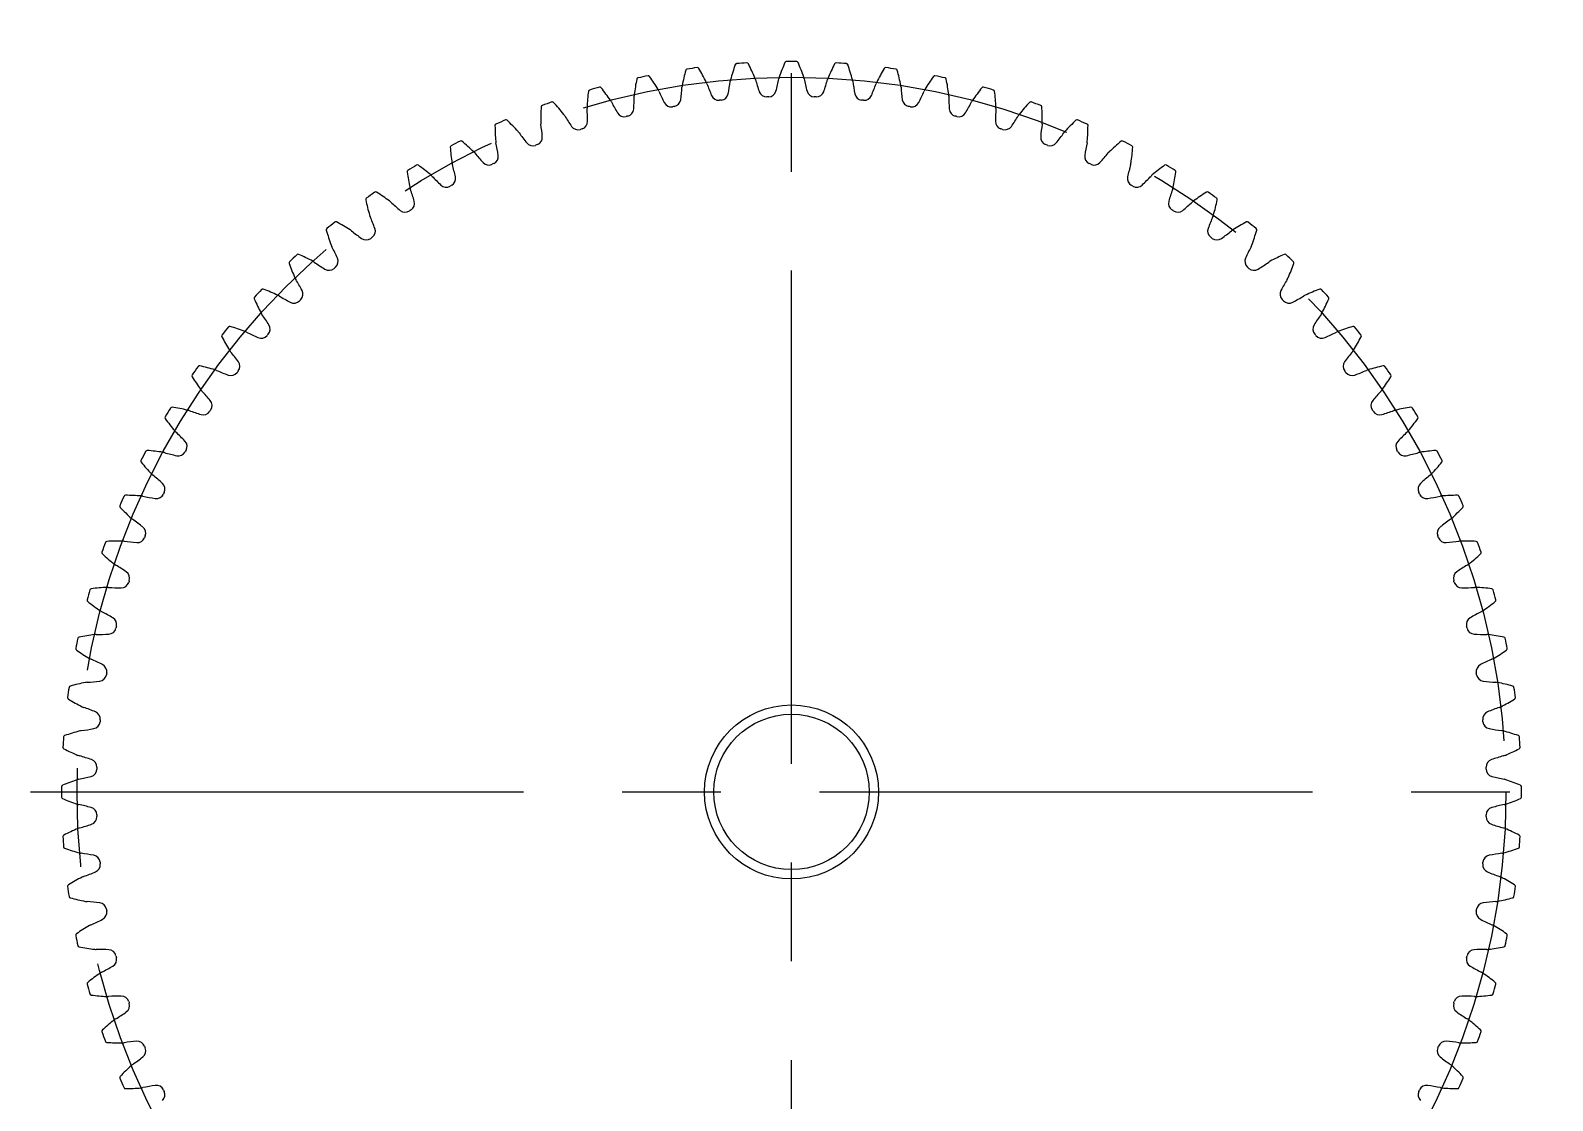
# Model space of a CAD drawing. Extents: x -1 to 97, y -13 to 72.
# Drawn here: x -1 to 48, y 23.57 to 58 of the extents above; entities that cross this region are included whole.
import ezdxf

# ---------------------------------------------------------------- set-up
doc = ezdxf.new("R2010")
doc.units = 0
doc.header["$LTSCALE"] = 0.5
doc.linetypes.add('CENTER', pattern=[50.8, 31.75, -6.35, 6.35, -6.35])
doc.layers.add('MSM_CENTER', color=1, linetype='CENTER')
doc.layers.add('MSM_CONTINUOUS', color=7, linetype='CONTINUOUS')

msp = doc.modelspace()

# ---------------------------------------------------------------- linework, layer by layer
at = {"layer": 'MSM_CENTER'}
for p, q in [((23.5, 9), (23.5, 58)), ((-1, 33.5), (48, 33.5))]:
    msp.add_line(p, q, dxfattribs=at)
msp.add_circle((23.5, 33.5), 23, dxfattribs=at)
at = {"layer": 'MSM_CONTINUOUS'}
for radius in [2.8, 2.5]:
    msp.add_circle((23.5, 33.5), radius, dxfattribs=at)
for centre, radius, start, end in [((28.941, 54.418), 7.667, 161.1134, 164.8913), ((21.734, 56.883), 0.05, 94.3191, 161.1134), ((23.5, 33.5), 23.5, 93.507, 94.3191), ((22.066, 56.906), 0.05, 26.7127, 93.507), ((15.262, 53.482), 7.667, 22.9348, 26.7127), ((30.355, 53.998), 7.667, 157.2003, 160.9783), ((23.334, 56.949), 0.05, 90.4061, 157.2003), ((23.5, 33.5), 23.5, 89.5939, 90.4061), ((23.666, 56.949), 0.05, 22.7997, 89.5939), ((16.645, 53.998), 7.667, 19.0217, 22.7997), ((31.738, 53.482), 7.667, 153.2873, 157.0652), ((24.934, 56.906), 0.05, 86.493, 153.2873), ((23.5, 33.5), 23.5, 85.6809, 86.493), ((25.266, 56.883), 0.05, 18.8866, 85.6809), ((18.059, 54.418), 7.667, 15.1087, 18.8866), ((26.042, 54.964), 7.667, 168.9395, 172.7174), ((18.566, 56.425), 0.05, 102.1452, 168.9395), ((23.5, 33.5), 23.5, 101.3331, 102.1452), ((18.892, 56.493), 0.05, 34.5388, 101.3331), ((12.618, 52.174), 7.667, 30.7609, 34.5388), ((27.5, 54.74), 7.667, 165.0264, 168.8043), ((20.142, 56.708), 0.05, 98.2322, 165.0264), ((23.5, 33.5), 23.5, 97.42, 98.2322), ((20.472, 56.754), 0.05, 30.6258, 97.42), ((13.917, 52.873), 7.667, 26.8478, 30.6258), ((14.516, 57.319), 7.077, 348.9398, 352.2438), ((21.94, 56.308), 0.415, 164.8911, 172.2436), ((21.94, 56.308), 0.415, 15.5825, 22.935), ((29.157, 58.321), 7.077, 195.5823, 198.8863), ((16.163, 57.877), 7.077, 345.0268, 348.3307), ((23.5, 56.361), 0.415, 160.9781, 168.3306), ((23.5, 56.361), 0.415, 11.6694, 19.0219), ((30.837, 57.877), 7.077, 191.6693, 194.9732), ((17.843, 58.321), 7.077, 341.1137, 344.4177), ((25.06, 56.308), 0.415, 157.0651, 164.4175), ((25.06, 56.308), 0.415, 7.7564, 15.1089), ((32.484, 57.319), 7.077, 187.7562, 191.0602), ((33.083, 52.873), 7.667, 149.3742, 153.1522), ((26.528, 56.754), 0.05, 82.5804, 149.3742), ((23.5, 33.5), 23.5, 81.7678, 82.58), ((26.858, 56.708), 0.05, 14.9736, 81.7678), ((19.5, 54.74), 7.667, 11.1957, 14.9736), ((34.382, 52.174), 7.667, 145.4612, 149.2391), ((28.108, 56.493), 0.05, 78.6669, 145.4612), ((23.5, 33.5), 23.5, 77.8548, 78.6669), ((28.434, 56.425), 0.05, 11.0605, 77.8548), ((20.958, 54.964), 7.667, 7.2826, 11.0605), ((24.571, 55.087), 7.667, 172.8525, 176.6304), ((17.013, 56.035), 0.05, 106.0582, 172.8525), ((23.5, 33.5), 23.5, 105.2461, 106.0582), ((17.333, 56.125), 0.05, 38.4518, 105.2461), ((11.369, 51.388), 7.667, 34.6739, 38.4518), ((11.356, 55.874), 7.077, 356.7659, 0.0699), ((18.849, 55.883), 0.415, 172.7172, 180.0697), ((18.849, 55.883), 0.415, 23.4085, 30.761), ((25.724, 58.86), 7.077, 203.4084, 206.7123), ((12.912, 56.651), 7.077, 352.8529, 356.1568), ((20.387, 56.148), 0.415, 168.8042, 176.1567), ((20.387, 56.148), 0.415, 19.4955, 26.848), ((27.45, 58.649), 7.077, 199.4953, 202.7993), ((21.156, 56.003), 0.25, 202.7993, 275.9459), ((21.216, 56.009), 0.25, 275.7932, 348.9398), ((22.697, 56.111), 0.25, 198.8863, 272.0329), ((23.5, 33.5), 22.375, 91.8802, 92.0329), ((22.758, 56.113), 0.25, 271.8801, 345.0268), ((24.242, 56.113), 0.25, 194.9732, 268.1198), ((23.5, 33.5), 22.375, 87.9671, 88.1198), ((24.303, 56.111), 0.25, 267.9672, 341.1137), ((25.784, 56.009), 0.25, 191.0602, 264.2068), ((25.844, 56.003), 0.25, 264.0541, 337.2007), ((19.55, 58.649), 7.077, 337.2007, 340.5047), ((26.613, 56.148), 0.415, 153.152, 160.5045), ((26.613, 56.148), 0.415, 3.8433, 11.1958), ((34.088, 56.651), 7.077, 183.8432, 187.1471), ((21.276, 58.86), 7.077, 333.2877, 336.5916), ((28.151, 55.883), 0.415, 149.239, 156.5915), ((28.151, 55.883), 0.415, 359.9303, 7.2828), ((35.644, 55.874), 7.077, 179.9301, 183.2341), ((35.631, 51.388), 7.667, 141.5482, 145.3261), ((29.667, 56.125), 0.05, 74.7539, 141.5482), ((23.5, 33.5), 23.5, 73.9418, 74.7539), ((29.987, 56.035), 0.05, 7.1475, 73.9418), ((22.429, 55.087), 7.667, 3.3696, 7.1475), ((23.095, 55.11), 7.667, 176.7656, 180.5435), ((15.491, 55.54), 0.05, 109.9717, 176.7655), ((23.5, 33.5), 23.5, 109.1592, 109.9713), ((15.804, 55.651), 0.05, 42.3649, 109.1592), ((10.176, 50.519), 7.667, 38.587, 42.3649), ((17.332, 55.514), 0.415, 176.6303, 183.9828), ((9.858, 54.993), 7.077, 0.679, 3.9829), ((17.332, 55.514), 0.415, 27.3216, 34.6741), ((23.989, 58.952), 7.077, 207.3214, 210.6254), ((18.173, 55.489), 0.25, 283.6193, 356.7659), ((19.626, 55.791), 0.25, 206.7123, 279.859), ((23.5, 33.5), 22.375, 99.7062, 99.859), ((19.685, 55.801), 0.25, 279.7063, 352.8529), ((23.5, 33.5), 22.375, 95.7932, 95.9459), ((23.5, 33.5), 22.375, 84.0541, 84.2068), ((27.315, 55.801), 0.25, 187.1471, 260.2938), ((23.5, 33.5), 22.375, 80.141, 80.2938), ((27.374, 55.791), 0.25, 260.1411, 333.2877), ((28.827, 55.489), 0.25, 183.2341, 256.3807), ((23.011, 58.952), 7.077, 329.3746, 332.6786), ((29.668, 55.514), 0.415, 145.3259, 152.6784), ((37.142, 54.993), 7.077, 176.0171, 179.321), ((29.668, 55.514), 0.415, 356.0172, 3.3697), ((36.824, 50.519), 7.667, 137.6351, 141.413), ((31.196, 55.651), 0.05, 70.8408, 137.6351), ((23.5, 33.5), 23.5, 70.0287, 70.8408), ((31.509, 55.54), 0.05, 3.2344, 70.0287), ((23.905, 55.11), 7.667, 359.4565, 3.2344), ((14.005, 54.942), 0.05, 113.8847, 180.6786), ((21.621, 55.032), 7.667, 180.6786, 184.4565), ((23.5, 33.5), 23.5, 113.0722, 113.8843), ((14.31, 55.074), 0.05, 46.2779, 113.0722), ((9.046, 49.57), 7.667, 42.5, 46.2779), ((15.844, 55.041), 0.415, 180.5433, 187.8958), ((8.423, 54.012), 7.077, 4.592, 7.896), ((15.844, 55.041), 0.415, 31.2346, 38.5871), ((22.251, 58.926), 7.077, 211.2345, 214.5384), ((16.627, 55.056), 0.25, 214.5384, 287.6851), ((16.684, 55.074), 0.25, 287.5323, 0.679), ((18.114, 55.475), 0.25, 210.6254, 283.772), ((23.5, 33.5), 22.375, 103.6193, 103.772), ((23.5, 33.5), 22.375, 76.228, 76.3807), ((28.886, 55.475), 0.25, 256.228, 329.3746), ((30.316, 55.074), 0.25, 179.321, 252.4677), ((30.373, 55.056), 0.25, 252.315, 325.4616), ((24.749, 58.926), 7.077, 325.4616, 328.7655), ((31.156, 55.041), 0.415, 141.4129, 148.7654), ((38.577, 54.012), 7.077, 172.104, 175.408), ((31.156, 55.041), 0.415, 352.1042, 359.4567), ((37.954, 49.57), 7.667, 133.7221, 137.5), ((32.69, 55.074), 0.05, 66.9278, 133.7221), ((23.5, 33.5), 23.5, 66.1157, 66.9278), ((32.995, 54.942), 0.05, 359.3214, 66.1157), ((25.379, 55.032), 7.667, 355.5435, 359.3214), ((23.5, 33.5), 23.5, 116.9852, 117.7974), ((12.859, 54.397), 0.05, 50.191, 116.9852), ((7.983, 48.546), 7.667, 46.413, 50.191), ((14.392, 54.469), 0.415, 184.4564, 191.8088), ((14.392, 54.469), 0.415, 35.1477, 42.5002), ((20.518, 58.782), 7.077, 215.1475, 218.4515), ((15.228, 54.559), 0.25, 291.4454, 4.592), ((23.5, 33.5), 22.375, 107.5323, 107.6851), ((23.5, 33.5), 22.375, 72.3149, 72.4677), ((31.772, 54.559), 0.25, 175.408, 248.5546), ((26.482, 58.782), 7.077, 321.5485, 324.8525), ((32.608, 54.469), 0.415, 137.4998, 144.8523), ((32.608, 54.469), 0.415, 348.1912, 355.5436), ((39.017, 48.546), 7.667, 129.809, 133.587), ((34.141, 54.397), 0.05, 63.0148, 129.809), ((23.5, 33.5), 23.5, 62.2026, 63.0148), ((12.564, 54.244), 0.05, 117.797, 184.5916), ((20.156, 54.854), 7.667, 184.5916, 188.3696), ((12.982, 53.798), 0.415, 39.0607, 46.4132), ((18.8, 58.519), 7.077, 219.0606, 222.3645), ((13.81, 53.945), 0.25, 295.3584, 8.5051), ((7.058, 52.935), 7.077, 8.5051, 11.809), ((15.172, 54.536), 0.25, 218.4515, 291.5981), ((23.5, 33.5), 22.375, 111.4454, 111.5981), ((23.5, 33.5), 22.375, 68.4019, 68.5546), ((31.828, 54.536), 0.25, 248.4019, 321.5485), ((33.19, 53.945), 0.25, 171.4949, 244.6416), ((39.942, 52.935), 7.077, 168.191, 171.4949), ((28.2, 58.519), 7.077, 317.6355, 320.9394), ((34.018, 53.798), 0.415, 133.5868, 140.9393), ((26.844, 54.854), 7.667, 351.6304, 355.4084), ((34.436, 54.244), 0.05, 355.4084, 62.2026), ((11.174, 53.449), 0.05, 121.71, 188.5047), ((18.707, 54.576), 7.667, 188.5047, 192.2826), ((23.5, 33.5), 23.5, 120.8983, 121.7104), ((11.458, 53.622), 0.05, 54.104, 120.8983), ((6.992, 47.452), 7.667, 50.3261, 54.104), ((12.982, 53.798), 0.415, 188.3694, 195.7219), ((5.77, 51.768), 7.077, 12.4181, 15.722), ((13.756, 53.919), 0.25, 222.3645, 295.5112), ((23.5, 33.5), 22.375, 115.3584, 115.5112), ((23.5, 33.5), 22.375, 64.4888, 64.6416), ((33.244, 53.919), 0.25, 244.4889, 317.6355), ((41.23, 51.768), 7.077, 164.278, 167.5819), ((34.018, 53.798), 0.415, 344.2781, 351.6306), ((40.008, 47.452), 7.667, 125.896, 129.6739), ((35.542, 53.622), 0.05, 59.1017, 125.896), ((23.5, 33.5), 23.5, 58.2896, 59.1017), ((28.293, 54.576), 7.667, 347.7174, 351.4953), ((35.826, 53.449), 0.05, 351.4953, 58.2896), ((11.622, 53.033), 0.415, 192.2824, 199.6349), ((11.622, 53.033), 0.415, 42.9738, 50.3263), ((17.104, 58.14), 7.077, 222.9736, 226.2776), ((12.385, 53.207), 0.25, 226.2776, 299.4242), ((23.5, 33.5), 22.375, 119.2715, 119.4242), ((12.438, 53.236), 0.25, 299.2715, 12.4181), ((34.562, 53.236), 0.25, 167.5819, 240.7285), ((23.5, 33.5), 22.375, 60.5758, 60.7285), ((34.615, 53.207), 0.25, 240.5759, 313.7224), ((29.896, 58.14), 7.077, 313.7224, 317.0264), ((35.378, 53.033), 0.415, 129.6738, 137.0262), ((35.378, 53.033), 0.415, 340.3651, 347.7176), ((9.841, 52.562), 0.05, 125.6231, 192.4177), ((17.28, 54.199), 7.667, 192.4177, 196.1957), ((23.5, 33.5), 23.5, 124.8113, 125.6235), ((10.113, 52.753), 0.05, 58.0171, 124.8113), ((6.079, 46.293), 7.667, 54.2391, 58.0171), ((10.316, 52.177), 0.415, 46.8868, 54.2393), ((15.437, 57.646), 7.077, 226.8866, 230.1906), ((4.565, 50.515), 7.077, 16.3311, 19.6351), ((11.117, 52.435), 0.25, 303.1845, 16.3311), ((35.883, 52.435), 0.25, 163.6689, 236.8155), ((42.435, 50.515), 7.077, 160.3649, 163.6689), ((31.563, 57.646), 7.077, 309.8094, 313.1134), ((36.684, 52.177), 0.415, 125.7607, 133.1132), ((40.921, 46.293), 7.667, 121.9829, 125.7609), ((36.887, 52.753), 0.05, 55.1887, 121.9829), ((23.5, 33.5), 23.5, 54.3765, 55.1887), ((29.72, 54.199), 7.667, 343.8043, 347.5823), ((37.159, 52.562), 0.05, 347.5823, 54.3765), ((10.316, 52.177), 0.415, 196.1955, 203.548), ((3.448, 49.184), 7.077, 20.2442, 23.5481), ((11.066, 52.402), 0.25, 230.1906, 303.3372), ((23.5, 33.5), 22.375, 123.1845, 123.3372), ((23.5, 33.5), 22.375, 56.6628, 56.8155), ((35.934, 52.402), 0.25, 236.6628, 309.8094), ((43.552, 49.184), 7.077, 156.4519, 159.7558), ((36.684, 52.177), 0.415, 336.452, 343.8045), ((8.572, 51.585), 0.05, 129.5369, 196.3308), ((15.882, 53.727), 7.667, 196.3308, 200.1087), ((23.5, 33.5), 23.5, 128.7244, 129.5365), ((8.83, 51.795), 0.05, 61.9301, 128.7244), ((5.246, 45.074), 7.667, 58.1522, 61.9301), ((9.073, 51.234), 0.415, 50.7999, 58.1523), ((13.808, 57.04), 7.077, 230.7997, 234.1036), ((9.853, 51.546), 0.25, 307.0976, 20.2442), ((37.147, 51.546), 0.25, 159.7558, 232.9025), ((33.192, 57.04), 7.077, 305.8964, 309.2003), ((37.927, 51.234), 0.415, 121.8477, 129.2001), ((41.754, 45.074), 7.667, 118.0699, 121.8478), ((38.17, 51.795), 0.05, 51.2756, 118.0699), ((23.5, 33.5), 23.5, 50.4635, 51.2756), ((31.118, 53.727), 7.667, 339.8913, 343.6692), ((38.428, 51.585), 0.05, 343.6692, 50.4635), ((9.073, 51.234), 0.415, 200.1085, 207.461), ((2.424, 47.779), 7.077, 24.1572, 27.4612), ((9.805, 51.509), 0.25, 234.1036, 307.2503), ((23.5, 33.5), 22.375, 127.0975, 127.2503), ((23.5, 33.5), 22.375, 52.7497, 52.9025), ((37.195, 51.509), 0.25, 232.7498, 305.8964), ((44.576, 47.779), 7.077, 152.5388, 155.8428), ((37.927, 51.234), 0.415, 332.539, 339.8915), ((7.373, 50.524), 0.05, 133.4499, 200.2438), ((14.519, 53.16), 7.667, 200.2438, 204.0217), ((23.5, 33.5), 23.5, 132.6374, 133.4495), ((7.616, 50.751), 0.05, 65.8431, 132.6374), ((4.499, 43.801), 7.667, 62.0652, 65.8431), ((7.896, 50.208), 0.415, 54.7129, 62.0654), ((12.224, 56.324), 7.077, 234.7127, 238.0167), ((8.654, 50.573), 0.25, 311.0106, 24.1572), ((38.346, 50.573), 0.25, 155.8428, 228.9894), ((34.776, 56.324), 7.077, 301.9833, 305.2873), ((39.104, 50.208), 0.415, 117.9346, 125.2871), ((42.501, 43.801), 7.667, 114.1569, 117.9348), ((39.384, 50.751), 0.05, 47.3626, 114.1569), ((23.5, 33.5), 23.5, 46.5505, 47.3626), ((32.481, 53.16), 7.667, 335.9783, 339.7562), ((39.627, 50.524), 0.05, 339.7562, 46.5505), ((7.896, 50.208), 0.415, 204.0216, 211.3741), ((1.499, 46.307), 7.077, 28.0703, 31.3742), ((8.608, 50.533), 0.25, 238.0167, 311.1633), ((23.5, 33.5), 22.375, 131.0106, 131.1633), ((23.5, 33.5), 22.375, 48.8367, 48.9894), ((38.392, 50.533), 0.25, 228.8367, 301.9833), ((45.501, 46.307), 7.077, 148.6258, 151.9297), ((39.104, 50.208), 0.415, 328.6259, 335.9784), ((23.5, 33.5), 23.5, 136.5505, 137.3626), ((6.476, 49.627), 0.05, 69.7562, 136.5505), ((3.84, 42.481), 7.667, 65.9783, 69.7562), ((7.523, 49.52), 0.25, 314.9236, 28.0703), ((39.477, 49.52), 0.25, 151.9297, 225.0764), ((43.16, 42.481), 7.667, 110.2438, 114.0217), ((40.524, 49.627), 0.05, 43.4495, 110.2438), ((23.5, 33.5), 23.5, 42.6374, 43.4495), ((6.249, 49.384), 0.05, 137.363, 204.1569), ((13.199, 52.501), 7.667, 204.1569, 207.9348), ((6.792, 49.104), 0.415, 58.6259, 65.9784), ((10.693, 55.501), 7.077, 238.6258, 241.9297), ((7.48, 49.477), 0.25, 241.9297, 315.0764), ((23.5, 33.5), 22.375, 134.9236, 135.0764), ((23.5, 33.5), 22.375, 44.9236, 45.0764), ((39.52, 49.477), 0.25, 224.9237, 298.0703), ((36.307, 55.501), 7.077, 298.0703, 301.3742), ((40.208, 49.104), 0.415, 114.0216, 121.3741), ((33.801, 52.501), 7.667, 332.0652, 335.8431), ((40.751, 49.384), 0.05, 335.8431, 42.6374), ((6.792, 49.104), 0.415, 207.9346, 215.2871), ((0.676, 44.776), 7.077, 31.9833, 35.2873), ((6.467, 48.392), 0.25, 318.8367, 31.9833), ((40.533, 48.392), 0.25, 148.0167, 221.1633), ((46.324, 44.776), 7.077, 144.7127, 148.0167), ((40.208, 49.104), 0.415, 324.7129, 332.0654), ((5.205, 48.17), 0.05, 141.2752, 208.0699), ((11.926, 51.754), 7.667, 208.0699, 211.8478), ((23.5, 33.5), 23.5, 140.4635, 141.2756), ((5.415, 48.428), 0.05, 73.6692, 140.4635), ((3.273, 41.118), 7.667, 69.8913, 73.6692), ((5.766, 47.927), 0.415, 62.539, 69.8915), ((9.221, 54.576), 7.077, 242.5388, 245.8428), ((6.427, 48.346), 0.25, 245.8428, 318.9894), ((23.5, 33.5), 22.375, 138.8367, 138.9894), ((23.5, 33.5), 22.375, 41.0106, 41.1633), ((40.573, 48.346), 0.25, 221.0106, 294.1572), ((37.779, 54.576), 7.077, 294.1572, 297.4612), ((41.234, 47.927), 0.415, 110.1085, 117.461), ((43.727, 41.118), 7.667, 106.3308, 110.1087), ((41.585, 48.428), 0.05, 39.5365, 106.3308), ((35.074, 51.754), 7.667, 328.1522, 331.9301), ((23.5, 33.5), 23.5, 38.7244, 39.5365), ((41.795, 48.17), 0.05, 331.9301, 38.7244), ((5.766, 47.927), 0.415, 211.8477, 219.2001), ((-0.04, 43.192), 7.077, 35.8964, 39.2003), ((47.04, 43.192), 7.077, 140.7997, 144.1036), ((41.234, 47.927), 0.415, 320.7999, 328.1523), ((23.5, 33.5), 23.5, 144.3765, 145.1887), ((4.438, 47.159), 0.05, 77.5823, 144.3765), ((2.801, 39.72), 7.667, 73.8043, 77.5823), ((4.823, 46.684), 0.415, 66.452, 73.8045), ((7.816, 53.552), 7.077, 246.4519, 249.7558), ((23.5, 33.5), 22.375, 142.7497, 142.9025), ((5.491, 47.195), 0.25, 322.7497, 35.8964), ((41.509, 47.195), 0.25, 144.1036, 217.2503), ((23.5, 33.5), 22.375, 37.0975, 37.2503), ((39.184, 53.552), 7.077, 290.2442, 293.5481), ((42.177, 46.684), 0.415, 106.1955, 113.548), ((44.199, 39.72), 7.667, 102.4177, 106.1957), ((42.562, 47.159), 0.05, 35.6235, 102.4177), ((23.5, 33.5), 23.5, 34.8113, 35.6235), ((4.247, 46.887), 0.05, 145.1891, 211.9829), ((10.707, 50.921), 7.667, 211.9829, 215.7609), ((5.454, 47.147), 0.25, 249.7558, 322.9025), ((41.546, 47.147), 0.25, 217.0976, 290.2442), ((36.293, 50.921), 7.667, 324.2391, 328.0171), ((42.753, 46.887), 0.05, 328.0171, 34.8113), ((4.823, 46.684), 0.415, 215.7607, 223.1132), ((-0.646, 41.563), 7.077, 39.8094, 43.1134), ((4.598, 45.934), 0.25, 326.6627, 39.8094), ((42.402, 45.934), 0.25, 140.1906, 213.3372), ((47.646, 41.563), 7.077, 136.8866, 140.1906), ((42.177, 46.684), 0.415, 316.8868, 324.2393), ((23.5, 33.5), 23.5, 148.2896, 149.1017), ((3.551, 45.826), 0.05, 81.4953, 148.2896), ((2.424, 38.293), 7.667, 77.7174, 81.4953), ((3.967, 45.378), 0.415, 70.3651, 77.7176), ((6.485, 52.435), 7.077, 250.3649, 253.6689), ((4.565, 45.883), 0.25, 253.6689, 326.8155), ((23.5, 33.5), 22.375, 146.6628, 146.8155), ((23.5, 33.5), 22.375, 33.1845, 33.3372), ((42.435, 45.883), 0.25, 213.1845, 286.3311), ((40.515, 52.435), 7.077, 286.3311, 289.6351), ((43.033, 45.378), 0.415, 102.2824, 109.6349), ((44.576, 38.293), 7.667, 98.5047, 102.2826), ((43.449, 45.826), 0.05, 31.7104, 98.5047), ((23.5, 33.5), 23.5, 30.8983, 31.7104), ((3.378, 45.542), 0.05, 149.1017, 215.896), ((9.548, 50.008), 7.667, 215.896, 219.6739), ((3.967, 45.378), 0.415, 219.6738, 227.0262), ((43.033, 45.378), 0.415, 312.9738, 320.3262), ((37.452, 50.008), 7.667, 320.3261, 324.104), ((43.622, 45.542), 0.05, 324.104, 30.8983), ((-1.14, 39.896), 7.077, 43.7224, 47.0264), ((3.793, 44.615), 0.25, 330.5758, 43.7224), ((43.207, 44.615), 0.25, 136.2776, 209.4242), ((48.14, 39.896), 7.077, 132.9736, 136.2776), ((2.603, 44.141), 0.05, 153.0148, 219.809), ((23.5, 33.5), 23.5, 152.2026, 153.0148), ((8.454, 49.017), 7.667, 219.809, 223.587), ((2.756, 44.436), 0.05, 85.4084, 152.2026), ((2.146, 36.844), 7.667, 81.6304, 85.4084), ((3.202, 44.018), 0.415, 74.2781, 81.6306), ((5.232, 51.23), 7.077, 254.278, 257.5819), ((3.764, 44.562), 0.25, 257.5819, 330.7285), ((23.5, 33.5), 22.375, 150.5758, 150.7285), ((23.5, 33.5), 22.375, 29.2715, 29.4242), ((43.236, 44.562), 0.25, 209.2715, 282.4181), ((41.768, 51.23), 7.077, 282.4181, 285.722), ((43.798, 44.018), 0.415, 98.3694, 105.7219), ((44.854, 36.844), 7.667, 94.5916, 98.3696), ((38.546, 49.017), 7.667, 316.413, 320.191), ((44.244, 44.436), 0.05, 27.7974, 94.5916), ((23.5, 33.5), 23.5, 26.9852, 27.7974), ((44.397, 44.141), 0.05, 320.191, 26.9852), ((3.202, 44.018), 0.415, 223.5868, 230.9393), ((-1.519, 38.2), 7.077, 47.6355, 50.9394), ((48.519, 38.2), 7.077, 129.0606, 132.3645), ((43.798, 44.018), 0.415, 309.0607, 316.4132), ((3.081, 43.244), 0.25, 334.4889, 47.6355), ((23.5, 33.5), 22.375, 154.4888, 154.6416), ((43.919, 43.244), 0.25, 132.3645, 205.5112), ((23.5, 33.5), 22.375, 25.3584, 25.5112), ((1.926, 42.69), 0.05, 156.9278, 223.7221), ((23.5, 33.5), 23.5, 156.1157, 156.9278), ((7.43, 47.954), 7.667, 223.7221, 227.5), ((2.058, 42.995), 0.05, 89.3214, 156.1157), ((1.968, 35.379), 7.667, 85.5435, 89.3214), ((2.531, 42.608), 0.415, 78.1912, 85.5436), ((4.065, 49.942), 7.077, 258.191, 261.4949), ((3.055, 43.19), 0.25, 261.4949, 334.6416), ((43.945, 43.19), 0.25, 205.3585, 278.5051), ((42.935, 49.942), 7.077, 278.5051, 281.809), ((44.469, 42.608), 0.415, 94.4564, 101.8088), ((45.032, 35.379), 7.667, 90.6786, 94.4565), ((39.57, 47.954), 7.667, 312.5, 316.2779), ((44.942, 42.995), 0.05, 23.8847, 90.6786), ((23.5, 33.5), 23.5, 23.0722, 23.8843), ((45.074, 42.69), 0.05, 316.2779, 23.0722), ((2.531, 42.608), 0.415, 227.4998, 234.8523), ((-1.782, 36.482), 7.077, 51.5485, 54.8525), ((48.782, 36.482), 7.077, 125.1475, 128.4515), ((44.469, 42.608), 0.415, 305.1477, 312.5002), ((2.441, 41.772), 0.25, 265.408, 338.5546), ((2.464, 41.828), 0.25, 338.4019, 51.5485), ((23.5, 33.5), 22.375, 158.4019, 158.5546), ((44.536, 41.828), 0.25, 128.4515, 201.5981), ((23.5, 33.5), 22.375, 21.4454, 21.5981), ((44.559, 41.772), 0.25, 201.4454, 274.592), ((1.349, 41.196), 0.05, 160.8408, 227.6351), ((23.5, 33.5), 23.5, 160.0287, 160.8408), ((1.46, 41.509), 0.05, 93.2344, 160.0287), ((1.89, 33.905), 7.667, 89.4565, 93.2344), ((1.959, 41.156), 0.415, 82.1042, 89.4567), ((2.988, 48.577), 7.077, 262.104, 265.408), ((44.012, 48.577), 7.077, 274.592, 277.896), ((45.041, 41.156), 0.415, 90.5433, 97.8958), ((45.11, 33.905), 7.667, 86.7656, 90.5435), ((45.54, 41.509), 0.05, 19.9713, 86.7656), ((23.5, 33.5), 23.5, 19.1592, 19.9713), ((45.651, 41.196), 0.05, 312.3649, 19.1592), ((6.481, 46.824), 7.667, 227.6351, 231.413), ((1.959, 41.156), 0.415, 231.4129, 238.7654), ((-1.926, 34.749), 7.077, 55.4616, 58.7655), ((48.926, 34.749), 7.077, 121.2345, 124.5384), ((45.041, 41.156), 0.415, 301.2346, 308.5871), ((40.519, 46.824), 7.667, 308.587, 312.3649), ((1.926, 40.316), 0.25, 269.321, 342.4677), ((1.944, 40.373), 0.25, 342.315, 55.4616), ((23.5, 33.5), 22.375, 162.3149, 162.4677), ((45.056, 40.373), 0.25, 124.5384, 197.6851), ((23.5, 33.5), 22.375, 17.5323, 17.6851), ((45.074, 40.316), 0.25, 197.5324, 270.679), ((23.5, 33.5), 23.5, 163.9418, 164.7539), ((0.965, 39.987), 0.05, 97.1475, 163.9418), ((1.913, 32.429), 7.667, 93.3696, 97.1475), ((1.486, 39.668), 0.415, 86.0172, 93.3697), ((2.007, 47.142), 7.077, 266.0171, 269.321), ((44.993, 47.142), 7.077, 270.679, 273.9829), ((45.514, 39.668), 0.415, 86.6303, 93.9828), ((45.087, 32.429), 7.667, 82.8525, 86.6304), ((46.035, 39.987), 0.05, 16.0582, 82.8525), ((23.5, 33.5), 23.5, 15.2461, 16.0582), ((0.875, 39.667), 0.05, 164.7539, 231.5482), ((5.612, 45.631), 7.667, 231.5482, 235.3261), ((1.486, 39.668), 0.415, 235.3259, 242.6784), ((-1.952, 33.011), 7.077, 59.3746, 62.6786), ((48.952, 33.011), 7.077, 117.3214, 120.6254), ((45.514, 39.668), 0.415, 297.3216, 304.6741), ((41.388, 45.631), 7.667, 304.6739, 308.4518), ((46.125, 39.667), 0.05, 308.4518, 15.2461), ((1.511, 38.827), 0.25, 273.2341, 346.3807), ((1.525, 38.886), 0.25, 346.228, 59.3746), ((23.5, 33.5), 22.375, 166.228, 166.3807), ((45.475, 38.886), 0.25, 120.6254, 193.772), ((23.5, 33.5), 22.375, 13.6193, 13.772), ((45.489, 38.827), 0.25, 193.6193, 266.7659), ((23.5, 33.5), 23.5, 167.8548, 168.6669), ((0.575, 38.434), 0.05, 101.0605, 167.8548), ((2.036, 30.958), 7.667, 97.2826, 101.0605), ((1.117, 38.151), 0.415, 89.9303, 97.2828), ((1.126, 45.644), 7.077, 269.9301, 273.2341), ((45.874, 45.644), 7.077, 266.7659, 270.0699), ((45.883, 38.151), 0.415, 82.7172, 90.0697), ((44.964, 30.958), 7.667, 78.9395, 82.7174), ((46.425, 38.434), 0.05, 12.1452, 78.9395), ((23.5, 33.5), 23.5, 11.3331, 12.1452), ((0.507, 38.108), 0.05, 168.6673, 235.4612), ((4.826, 44.382), 7.667, 235.4612, 239.2391), ((1.117, 38.151), 0.415, 239.239, 246.5915), ((-1.86, 31.276), 7.077, 63.2877, 66.5916), ((48.86, 31.276), 7.077, 113.4084, 116.7123), ((45.883, 38.151), 0.415, 293.4085, 300.761), ((42.174, 44.382), 7.667, 300.7609, 304.5388), ((46.493, 38.108), 0.05, 304.5388, 11.3331), ((1.199, 37.315), 0.25, 277.1471, 350.2938), ((1.209, 37.374), 0.25, 350.141, 63.2877), ((23.5, 33.5), 22.375, 170.141, 170.2938), ((45.791, 37.374), 0.25, 116.7123, 189.859), ((23.5, 33.5), 22.375, 9.7062, 9.859), ((45.801, 37.315), 0.25, 189.7063, 262.8529), ((23.5, 33.5), 23.5, 171.7678, 172.58), ((0.292, 36.858), 0.05, 104.9736, 171.7678), ((2.26, 29.5), 7.667, 101.1957, 104.9736), ((0.852, 36.613), 0.415, 93.8433, 101.1958), ((0.349, 44.088), 7.077, 273.8432, 277.1471), ((46.651, 44.088), 7.077, 262.8529, 266.1568), ((46.148, 36.613), 0.415, 78.8042, 86.1567), ((44.74, 29.5), 7.667, 75.0264, 78.8043), ((46.708, 36.858), 0.05, 8.2322, 75.0264), ((23.5, 33.5), 23.5, 7.42, 8.2322), ((0.246, 36.528), 0.05, 172.5804, 239.3742), ((4.127, 43.083), 7.667, 239.3742, 243.1522), ((42.873, 43.083), 7.667, 296.8478, 300.6258), ((46.754, 36.528), 0.05, 300.6258, 7.42), ((0.852, 36.613), 0.415, 243.152, 250.5045), ((-1.649, 29.55), 7.077, 67.2007, 70.5047), ((0.997, 35.844), 0.25, 354.0541, 67.2007), ((23.5, 33.5), 22.375, 174.0541, 174.2068), ((46.003, 35.844), 0.25, 112.7993, 185.9459), ((23.5, 33.5), 22.375, 5.7932, 5.9459), ((48.649, 29.55), 7.077, 109.4953, 112.7993), ((46.148, 36.613), 0.415, 289.4955, 296.848), ((0.117, 35.266), 0.05, 108.8866, 175.6809), ((2.582, 28.059), 7.667, 105.1087, 108.8866), ((0.692, 35.06), 0.415, 97.7564, 105.1089), ((-0.319, 42.484), 7.077, 277.7562, 281.0602), ((0.991, 35.784), 0.25, 281.0602, 354.2068), ((46.009, 35.784), 0.25, 185.7932, 258.9398), ((47.319, 42.484), 7.077, 258.9398, 262.2438), ((46.308, 35.06), 0.415, 74.8911, 82.2436), ((44.418, 28.059), 7.667, 71.1134, 74.8913), ((46.883, 35.266), 0.05, 4.3191, 71.1134), ((23.5, 33.5), 23.5, 175.6809, 176.493), ((0.094, 34.934), 0.05, 176.493, 243.2873), ((3.518, 41.738), 7.667, 243.2873, 247.0652), ((43.482, 41.738), 7.667, 292.9348, 296.7127), ((46.906, 34.934), 0.05, 296.7127, 3.507), ((23.5, 33.5), 23.5, 3.507, 4.3191), ((0.692, 35.06), 0.415, 247.0651, 254.4175), ((-1.321, 27.843), 7.077, 71.1137, 74.4177), ((0.889, 34.303), 0.25, 357.9671, 71.1137), ((46.111, 34.303), 0.25, 108.8863, 182.0329), ((48.321, 27.843), 7.077, 105.5823, 108.8863), ((46.308, 35.06), 0.415, 285.5825, 292.9349), ((3.002, 26.645), 7.667, 109.0217, 112.7997), ((0.639, 33.5), 0.415, 101.6694, 109.0219), ((-0.877, 40.837), 7.077, 281.6693, 284.9732), ((0.887, 34.242), 0.25, 284.9732, 358.1198), ((23.5, 33.5), 22.375, 177.9671, 178.1198), ((23.5, 33.5), 22.375, 1.8802, 2.0329), ((46.113, 34.242), 0.25, 181.8802, 255.0268), ((47.877, 40.837), 7.077, 255.0268, 258.3307), ((46.361, 33.5), 0.415, 70.9781, 78.3306), ((43.998, 26.645), 7.667, 67.2003, 70.9783), ((23.5, 33.5), 23.5, 179.5939, 180.4061), ((0.051, 33.666), 0.05, 112.7997, 179.5939), ((0.051, 33.334), 0.05, 180.4061, 247.2003), ((46.949, 33.666), 0.05, 0.4061, 67.2003), ((46.949, 33.334), 0.05, 292.7997, 359.5939), ((23.5, 33.5), 23.5, 359.5939, 0.4061), ((3.002, 40.355), 7.667, 247.2003, 250.9783), ((0.639, 33.5), 0.415, 250.9781, 258.3306), ((-0.877, 26.163), 7.077, 75.0268, 78.3307), ((0.887, 32.758), 0.25, 1.8802, 75.0268), ((46.113, 32.758), 0.25, 104.9732, 178.1198), ((47.877, 26.163), 7.077, 101.6693, 104.9732), ((46.361, 33.5), 0.415, 281.6694, 289.0219), ((43.998, 40.355), 7.667, 289.0217, 292.7997), ((-1.321, 39.157), 7.077, 285.5823, 288.8863), ((0.889, 32.697), 0.25, 288.8863, 2.0329), ((23.5, 33.5), 22.375, 181.8802, 182.0329), ((23.5, 33.5), 22.375, 357.9671, 358.1198), ((46.111, 32.697), 0.25, 177.9672, 251.1137), ((48.321, 39.157), 7.077, 251.1137, 254.4177), ((0.094, 32.066), 0.05, 116.7127, 183.507), ((23.5, 33.5), 23.5, 183.507, 184.3191), ((3.518, 25.262), 7.667, 112.9348, 116.7127), ((0.692, 31.94), 0.415, 105.5825, 112.9349), ((46.308, 31.94), 0.415, 67.0651, 74.4175), ((43.482, 25.262), 7.667, 63.2873, 67.0652), ((46.906, 32.066), 0.05, 356.493, 63.2873), ((23.5, 33.5), 23.5, 355.6809, 356.493), ((0.117, 31.734), 0.05, 184.3191, 251.1134), ((2.582, 38.941), 7.667, 251.1134, 254.8913), ((0.692, 31.94), 0.415, 254.8911, 262.2436), ((-0.319, 24.516), 7.077, 78.9398, 82.2438), ((0.991, 31.216), 0.25, 5.7932, 78.9398), ((46.009, 31.216), 0.25, 101.0602, 174.2068), ((47.319, 24.516), 7.077, 97.7562, 101.0602), ((46.308, 31.94), 0.415, 277.7564, 285.1089), ((44.418, 38.941), 7.667, 285.1087, 288.8866), ((46.883, 31.734), 0.05, 288.8866, 355.6809), ((-1.649, 37.45), 7.077, 289.4953, 292.7993), ((0.997, 31.156), 0.25, 292.7993, 5.9459), ((23.5, 33.5), 22.375, 185.7932, 185.9459), ((46.003, 31.156), 0.25, 174.0541, 247.2007), ((23.5, 33.5), 22.375, 354.0541, 354.2068), ((48.649, 37.45), 7.077, 247.2007, 250.5047), ((0.246, 30.472), 0.05, 120.6258, 187.42), ((23.5, 33.5), 23.5, 187.42, 188.2322), ((4.127, 23.917), 7.667, 116.8478, 120.6258), ((0.852, 30.387), 0.415, 109.4955, 116.848), ((46.148, 30.387), 0.415, 63.152, 70.5045), ((42.873, 23.917), 7.667, 59.3742, 63.1522), ((23.5, 33.5), 23.5, 351.7678, 352.58), ((46.754, 30.472), 0.05, 352.58, 59.3742), ((0.292, 30.142), 0.05, 188.2322, 255.0264), ((2.26, 37.5), 7.667, 255.0264, 258.8043), ((0.852, 30.387), 0.415, 258.8042, 266.1567), ((0.349, 22.912), 7.077, 82.8529, 86.1568), ((1.199, 29.685), 0.25, 9.7063, 82.8529), ((45.801, 29.685), 0.25, 97.1471, 170.2938), ((46.651, 22.912), 7.077, 93.8432, 97.1471), ((46.148, 30.387), 0.415, 273.8433, 281.1958), ((44.74, 37.5), 7.667, 281.1957, 284.9736), ((46.708, 30.142), 0.05, 284.9736, 351.7678), ((-1.86, 35.724), 7.077, 293.4084, 296.7123), ((1.209, 29.626), 0.25, 296.7123, 9.8589), ((23.5, 33.5), 22.375, 189.7062, 189.859), ((45.791, 29.626), 0.25, 170.1411, 243.2877), ((23.5, 33.5), 22.375, 350.141, 350.2938), ((48.86, 35.724), 7.077, 243.2877, 246.5916), ((0.507, 28.892), 0.05, 124.5388, 191.3331), ((4.826, 22.618), 7.667, 120.7609, 124.5388), ((1.117, 28.849), 0.415, 113.4085, 120.761), ((45.883, 28.849), 0.415, 59.239, 66.5915), ((42.174, 22.618), 7.667, 55.4612, 59.2391), ((46.493, 28.892), 0.05, 348.6669, 55.4612), ((23.5, 33.5), 23.5, 191.3331, 192.1452), ((0.575, 28.566), 0.05, 192.1452, 258.9395), ((2.036, 36.042), 7.667, 258.9395, 262.7174), ((1.117, 28.849), 0.415, 262.7172, 270.0697), ((1.126, 21.356), 7.077, 86.7659, 90.0699), ((1.511, 28.173), 0.25, 13.6193, 86.7659), ((45.489, 28.173), 0.25, 93.2341, 166.3807), ((45.874, 21.356), 7.077, 89.9301, 93.2341), ((45.883, 28.849), 0.415, 269.9303, 277.2828), ((44.964, 36.042), 7.667, 277.2826, 281.0605), ((46.425, 28.566), 0.05, 281.0605, 347.8548), ((23.5, 33.5), 23.5, 347.8548, 348.6669), ((1.525, 28.114), 0.25, 300.6254, 13.7719), ((23.5, 33.5), 22.375, 193.6193, 193.772), ((45.475, 28.114), 0.25, 166.228, 239.3746), ((23.5, 33.5), 22.375, 346.228, 346.3807), ((5.612, 21.369), 7.667, 124.6739, 128.4518), ((1.486, 27.332), 0.415, 117.3216, 124.6741), ((-1.952, 33.989), 7.077, 297.3214, 300.6254), ((48.952, 33.989), 7.077, 239.3746, 242.6786), ((45.514, 27.332), 0.415, 55.3259, 62.6784), ((41.388, 21.369), 7.667, 51.5482, 55.3261), ((0.875, 27.333), 0.05, 128.4518, 195.2461), ((23.5, 33.5), 23.5, 195.2461, 196.0582), ((0.965, 27.013), 0.05, 196.0582, 262.8525), ((1.913, 34.571), 7.667, 262.8525, 266.6304), ((45.087, 34.571), 7.667, 273.3696, 277.1475), ((46.035, 27.013), 0.05, 277.1475, 343.9418), ((23.5, 33.5), 23.5, 343.9418, 344.7539), ((46.125, 27.333), 0.05, 344.7539, 51.5482), ((1.486, 27.332), 0.415, 266.6303, 273.9828), ((2.007, 19.858), 7.077, 90.679, 93.9829), ((1.926, 26.684), 0.25, 17.5324, 90.679), ((1.944, 26.627), 0.25, 304.5384, 17.685), ((23.5, 33.5), 22.375, 197.5323, 197.6851), ((45.056, 26.627), 0.25, 162.315, 235.4616), ((23.5, 33.5), 22.375, 342.3149, 342.4677), ((45.074, 26.684), 0.25, 89.321, 162.4677), ((44.993, 19.858), 7.077, 86.0171, 89.321), ((45.514, 27.332), 0.415, 266.0172, 273.3697), ((6.481, 20.176), 7.667, 128.587, 132.3649), ((1.959, 25.844), 0.415, 121.2346, 128.5871), ((-1.926, 32.251), 7.077, 301.2345, 304.5384), ((48.926, 32.251), 7.077, 235.4616, 238.7655), ((45.041, 25.844), 0.415, 51.4129, 58.7654), ((40.519, 20.176), 7.667, 47.6351, 51.413), ((1.349, 25.804), 0.05, 132.3649, 199.1592), ((23.5, 33.5), 23.5, 199.1592, 199.9713), ((23.5, 33.5), 23.5, 340.0287, 340.8408), ((45.651, 25.804), 0.05, 340.8408, 47.6351), ((1.46, 25.491), 0.05, 199.9713, 266.7656), ((1.89, 33.095), 7.667, 266.7656, 270.5435), ((1.959, 25.844), 0.415, 270.5433, 277.8958), ((2.988, 18.423), 7.077, 94.592, 97.896), ((2.441, 25.228), 0.25, 21.4454, 94.592), ((2.464, 25.172), 0.25, 308.4515, 21.598), ((23.5, 33.5), 22.375, 201.4454, 201.5981), ((44.536, 25.172), 0.25, 158.4019, 231.5485), ((23.5, 33.5), 22.375, 338.4019, 338.5546), ((44.559, 25.228), 0.25, 85.408, 158.5545), ((44.012, 18.423), 7.077, 82.104, 85.408), ((45.041, 25.844), 0.415, 262.1042, 269.4567), ((45.11, 33.095), 7.667, 269.4565, 273.2344), ((45.54, 25.491), 0.05, 273.2344, 340.0287), ((7.43, 19.046), 7.667, 132.5, 136.2779), ((2.531, 24.392), 0.415, 125.1477, 132.5002), ((-1.782, 30.518), 7.077, 305.1475, 308.4515), ((48.782, 30.518), 7.077, 231.5485, 234.8525), ((44.469, 24.392), 0.415, 47.4998, 54.8523), ((39.57, 19.046), 7.667, 43.7221, 47.5), ((1.926, 24.31), 0.05, 136.2779, 203.0722), ((23.5, 33.5), 23.5, 203.0722, 203.8843), ((4.065, 17.058), 7.077, 98.5051, 101.809), ((3.055, 23.81), 0.25, 25.3584, 98.5051), ((43.945, 23.81), 0.25, 81.4949, 154.6415), ((42.935, 17.058), 7.077, 78.191, 81.4949), ((23.5, 33.5), 23.5, 336.1157, 336.9278), ((45.074, 24.31), 0.05, 336.9278, 43.7221), ((2.058, 24.005), 0.05, 203.8843, 270.6786), ((1.968, 31.621), 7.667, 270.6786, 274.4565), ((2.531, 24.392), 0.415, 274.4564, 281.8088), ((3.081, 23.756), 0.25, 312.3645, 25.5112), ((23.5, 33.5), 22.375, 205.3584, 205.5112), ((43.919, 23.756), 0.25, 154.4889, 227.6355), ((23.5, 33.5), 22.375, 334.4888, 334.6416), ((44.469, 24.392), 0.415, 258.1912, 265.5436), ((45.032, 31.621), 7.667, 265.5435, 269.3214), ((44.942, 24.005), 0.05, 269.3214, 336.1157)]:
    msp.add_arc(centre, radius, start, end, dxfattribs=at)

doc.saveas('drawing.dxf')
